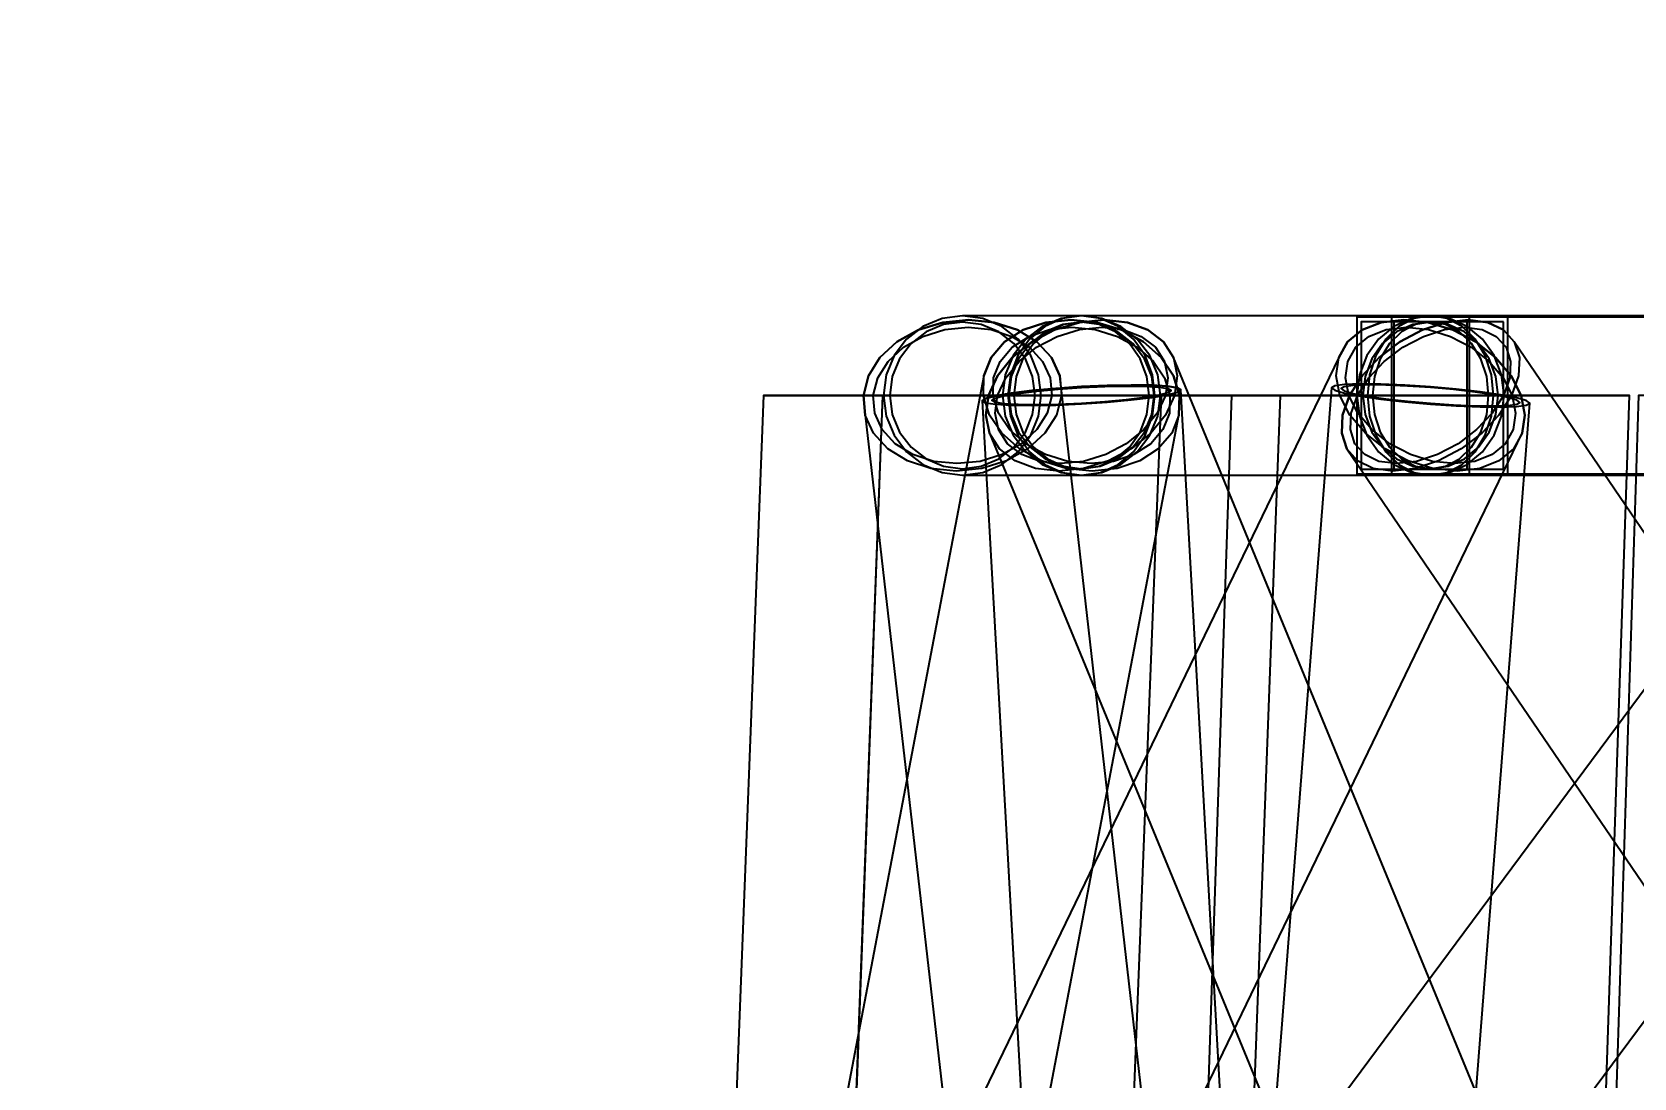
# Model space of a CAD drawing. Header units: millimetres. Extents: x -123812 to 252100, y -3000 to 639000.
# Drawn here: x -11298 to -7207, y 495258 to 497928 of the extents above; entities that cross this region are included whole.
import ezdxf

# ---------------------------------------------------------------- set-up
doc = ezdxf.new("R2010")
doc.units = ezdxf.units.MM
doc.layers.add('D-STR-DIM', color=7, linetype='Continuous', lineweight=13)
doc.layers.add('D-STR-STRC', color=7, linetype='Continuous', lineweight=25)
doc.styles.add('OpenSansCondensed-Light', font='OpenSansCondensed-Light.ttf')
doc.styles.add('TOWER_UNICODE', font='Arial Unicode.ttf')
doc.dimstyles.new('EZDXF', dxfattribs={"dimtxt": 0.25, "dimasz": 0.175, "dimexe": 0.375, "dimexo": 0.125, "dimgap": 0.1, "dimtad": 1, "dimlfac": 100, "dimzin": 12, "dimdsep": 46, "dimtxsty": 'OpenSansCondensed-Light', "dimblk": 'ARCHTICK', "dimcen": 2.5, "dimazin": 3, "dimtfac": 0.5, "dimtmove": 2, "dimatfit": 3})

# ---------------------------------------------------------------- blocks, each defined once
blk = doc.blocks.new('_ARCHTICK')
at = {"color": 0, "linetype": 'BYBLOCK', "const_width": 0.15}
blk.add_lwpolyline([(-0.5, -0.5), (0.5, 0.5)], dxfattribs=at)

msp = doc.modelspace()

# ---------------------------------------------------------------- linework, layer by layer
at = {"layer": 'D-STR-STRC'}
for points in [[(-9123.7, 497000), (-9116.8, 496947.4), (-9096.7, 496898.4), (-9064.7, 496856.3), (-9023, 496824), (-8974.4, 496803.7), (-8922.2, 496796.8), (-8618.2, 496796.8), (-8566.1, 496803.7), (-8517.5, 496824), (-8475.8, 496856.3), (-8443.7, 496898.4), (-8423.6, 496947.4), (-8416.7, 497000), (-8423.6, 497052.6), (-8443.7, 497101.6), (-8475.8, 497143.7), (-8517.5, 497176), (-8566.1, 497196.3), (-8618.2, 497203.2), (-8922.2, 497203.2), (-8974.4, 497196.3), (-9023, 497176), (-9064.7, 497143.7), (-9096.7, 497101.6), (-9116.8, 497052.6)], [(-9123.7, 497000), (-9116.8, 496947.4), (-9096.7, 496898.4), (-9064.7, 496856.3), (-9023, 496824), (-8974.4, 496803.7), (-8922.2, 496796.8), (-8870.1, 496803.7), (-8821.5, 496824), (-8779.8, 496856.3), (-8747.8, 496898.4), (-8727.6, 496947.4), (-8720.8, 497000), (-8727.6, 497052.6), (-8747.8, 497101.6), (-8779.8, 497143.7), (-8821.5, 497176), (-8870.1, 497196.3), (-8922.2, 497203.2), (-8974.4, 497196.3), (-9023, 497176), (-9064.7, 497143.7), (-9096.7, 497101.6), (-9116.8, 497052.6)], [(-9123.7, 497000), (-9116.8, 496947.4), (-9096.7, 496898.4), (-9064.7, 496856.3), (-9023, 496824), (-8974.4, 496803.7), (-8922.2, 496796.8), (-8618.2, 496796.8), (-8566.1, 496803.7), (-8517.5, 496824), (-8475.8, 496856.3), (-8443.7, 496898.4), (-8423.6, 496947.4), (-8416.7, 497000), (-8423.6, 497052.6), (-8443.7, 497101.6), (-8475.8, 497143.7), (-8517.5, 497176), (-8566.1, 497196.3), (-8618.2, 497203.2), (-8922.2, 497203.2), (-8974.4, 497196.3), (-9023, 497176), (-9064.7, 497143.7), (-9096.7, 497101.6), (-9116.8, 497052.6)], [(-9123.7, 497000), (-9116.8, 496947.4), (-9096.7, 496898.4), (-9064.7, 496856.3), (-9023, 496824), (-8974.4, 496803.7), (-8922.2, 496796.8), (-8870.1, 496803.7), (-8821.5, 496824), (-8779.8, 496856.3), (-8747.8, 496898.4), (-8727.6, 496947.4), (-8720.8, 497000), (-8727.6, 497052.6), (-8747.8, 497101.6), (-8779.8, 497143.7), (-8821.5, 497176), (-8870.1, 497196.3), (-8922.2, 497203.2), (-8974.4, 497196.3), (-9023, 497176), (-9064.7, 497143.7), (-9096.7, 497101.6), (-9116.8, 497052.6)], [(-8819.7, 497000), (-8812.8, 496947.4), (-8792.7, 496898.4), (-8760.7, 496856.3), (-8718.9, 496824), (-8670.3, 496803.7), (-8618.2, 496796.8), (-8566.1, 496803.7), (-8517.5, 496824), (-8475.8, 496856.3), (-8443.7, 496898.4), (-8423.6, 496947.4), (-8416.7, 497000), (-8423.6, 497052.6), (-8443.7, 497101.6), (-8475.8, 497143.7), (-8517.5, 497176), (-8566.1, 497196.3), (-8618.2, 497203.2), (-8670.3, 497196.3), (-8718.9, 497176), (-8760.7, 497143.7), (-8792.7, 497101.6), (-8812.8, 497052.6)], [(-8819.7, 497000), (-8812.8, 496947.4), (-8792.7, 496898.4), (-8760.7, 496856.3), (-8718.9, 496824), (-8670.3, 496803.7), (-8618.2, 496796.8), (-8566.1, 496803.7), (-8517.5, 496824), (-8475.8, 496856.3), (-8443.7, 496898.4), (-8423.6, 496947.4), (-8416.7, 497000), (-8423.6, 497052.6), (-8443.7, 497101.6), (-8475.8, 497143.7), (-8517.5, 497176), (-8566.1, 497196.3), (-8618.2, 497203.2), (-8670.3, 497196.3), (-8718.9, 497176), (-8760.7, 497143.7), (-8792.7, 497101.6), (-8812.8, 497052.6)], [(-8805.9, 497000), (-8799.5, 496947.4), (-8780.8, 496898.4), (-8751, 496856.3), (-8712.1, 496824), (-8666.8, 496803.7), (-8618.2, 496796.8), (-7726.9, 496796.8), (-7678.3, 496803.7), (-7633, 496824), (-7594.1, 496856.3), (-7564.3, 496898.4), (-7545.5, 496947.4), (-7539.1, 497000), (-7545.5, 497052.6), (-7564.3, 497101.6), (-7594.1, 497143.7), (-7633, 497176), (-7678.3, 497196.3), (-7726.9, 497203.2), (-8618.2, 497203.2), (-8666.8, 497196.3), (-8712.1, 497176), (-8751, 497143.7), (-8780.8, 497101.6), (-8799.5, 497052.6)], [(-8805.9, 497000), (-8799.5, 496947.4), (-8780.8, 496898.4), (-8751, 496856.3), (-8712.1, 496824), (-8666.8, 496803.7), (-8618.2, 496796.8), (-8569.6, 496803.7), (-8524.3, 496824), (-8485.5, 496856.3), (-8455.6, 496898.4), (-8436.9, 496947.4), (-8430.5, 497000), (-8436.9, 497052.6), (-8455.6, 497101.6), (-8485.5, 497143.7), (-8524.3, 497176), (-8569.6, 497196.3), (-8618.2, 497203.2), (-8666.8, 497196.3), (-8712.1, 497176), (-8751, 497143.7), (-8780.8, 497101.6), (-8799.5, 497052.6)], [(-8805.9, 497000), (-8799.5, 496947.4), (-8780.8, 496898.4), (-8751, 496856.3), (-8712.1, 496824), (-8666.8, 496803.7), (-8618.2, 496796.8), (-7726.9, 496796.8), (-7678.3, 496803.7), (-7633, 496824), (-7594.1, 496856.3), (-7564.3, 496898.4), (-7545.5, 496947.4), (-7539.1, 497000), (-7545.5, 497052.6), (-7564.3, 497101.6), (-7594.1, 497143.7), (-7633, 497176), (-7678.3, 497196.3), (-7726.9, 497203.2), (-8618.2, 497203.2), (-8666.8, 497196.3), (-8712.1, 497176), (-8751, 497143.7), (-8780.8, 497101.6), (-8799.5, 497052.6)], [(-8805.9, 497000), (-8799.5, 496947.4), (-8780.8, 496898.4), (-8751, 496856.3), (-8712.1, 496824), (-8666.8, 496803.7), (-8618.2, 496796.8), (-8569.6, 496803.7), (-8524.3, 496824), (-8485.5, 496856.3), (-8455.6, 496898.4), (-8436.9, 496947.4), (-8430.5, 497000), (-8436.9, 497052.6), (-8455.6, 497101.6), (-8485.5, 497143.7), (-8524.3, 497176), (-8569.6, 497196.3), (-8618.2, 497203.2), (-8666.8, 497196.3), (-8712.1, 497176), (-8751, 497143.7), (-8780.8, 497101.6), (-8799.5, 497052.6)], [(-7915.4, 496800), (-6494.5, 496800), (-6494.5, 497200), (-7915.4, 497200)], [(-7529, 497200), (-7915.4, 497200), (-7915.4, 496800), (-7529, 496800)], [(-7915.4, 496800), (-6494.5, 496800), (-6494.5, 497200), (-7915.4, 497200)], [(-7529, 497200), (-7915.4, 497200), (-7915.4, 496800), (-7529, 496800)], [(-7914.6, 497000), (-7908.2, 496947.4), (-7889.5, 496898.4), (-7859.6, 496856.3), (-7820.7, 496824), (-7775.5, 496803.7), (-7726.9, 496796.8), (-7678.3, 496803.7), (-7633, 496824), (-7594.1, 496856.3), (-7564.3, 496898.4), (-7545.5, 496947.4), (-7539.1, 497000), (-7545.5, 497052.6), (-7564.3, 497101.6), (-7594.1, 497143.7), (-7633, 497176), (-7678.3, 497196.3), (-7726.9, 497203.2), (-7775.5, 497196.3), (-7820.7, 497176), (-7859.6, 497143.7), (-7889.5, 497101.6), (-7908.2, 497052.6)], [(-7914.6, 497000), (-7908.2, 496947.4), (-7889.5, 496898.4), (-7859.6, 496856.3), (-7820.7, 496824), (-7775.5, 496803.7), (-7726.9, 496796.8), (-7678.3, 496803.7), (-7633, 496824), (-7594.1, 496856.3), (-7564.3, 496898.4), (-7545.5, 496947.4), (-7539.1, 497000), (-7545.5, 497052.6), (-7564.3, 497101.6), (-7594.1, 497143.7), (-7633, 497176), (-7678.3, 497196.3), (-7726.9, 497203.2), (-7775.5, 497196.3), (-7820.7, 497176), (-7859.6, 497143.7), (-7889.5, 497101.6), (-7908.2, 497052.6)], [(-7888.1, 497000), (-7882.6, 496947.4), (-7866.5, 496898.4), (-7840.9, 496856.3), (-7807.5, 496824), (-7768.6, 496803.7), (-7726.9, 496796.8), (-7685.1, 496803.7), (-7646.3, 496824), (-7612.9, 496856.3), (-7587.3, 496898.4), (-7571.2, 496947.4), (-7565.7, 497000), (-7571.2, 497052.6), (-7587.3, 497101.6), (-7612.9, 497143.7), (-7646.3, 497176), (-7685.1, 497196.3), (-7726.9, 497203.2), (-7768.6, 497196.3), (-7807.5, 497176), (-7840.9, 497143.7), (-7866.5, 497101.6), (-7882.6, 497052.6)], [(-7888.1, 497000), (-7882.6, 496947.4), (-7866.5, 496898.4), (-7840.9, 496856.3), (-7807.5, 496824), (-7768.6, 496803.7), (-7726.9, 496796.8), (-7685.1, 496803.7), (-7646.3, 496824), (-7612.9, 496856.3), (-7587.3, 496898.4), (-7571.2, 496947.4), (-7565.7, 497000), (-7571.2, 497052.6), (-7587.3, 497101.6), (-7612.9, 497143.7), (-7646.3, 497176), (-7685.1, 497196.3), (-7726.9, 497203.2), (-7768.6, 497196.3), (-7807.5, 497176), (-7840.9, 497143.7), (-7866.5, 497101.6), (-7882.6, 497052.6)], [(-7826.7, 496800), (-3761.3, 496800), (-3761.3, 497200), (-7826.7, 497200)], [(-7627.1, 497200), (-7826.7, 497200), (-7826.7, 496800), (-7627.1, 496800)], [(-8669.4, 497000), (-8682.2, 496950), (-8711.4, 496903.4), (-8754.9, 496863.5), (-8809.8, 496832.8), (-8872.4, 496813.5), (-8938.4, 496806.9), (-9003.2, 496813.5), (-9062.6, 496832.8), (-9112.4, 496863.5), (-9149.2, 496903.4), (-9170.6, 496950), (-9175, 497000), (-9162.2, 497050), (-9133.1, 497096.6), (-9089.6, 497136.5), (-9034.6, 497167.2), (-8972.1, 497186.5), (-8906.1, 497193.1), (-8841.2, 497186.5), (-8781.9, 497167.2), (-8732.1, 497136.5), (-8695.2, 497096.6), (-8673.9, 497050)], [(-8694.3, 497000), (-8705.9, 496954.9), (-8732.1, 496913), (-8771.4, 496876.9), (-8820.9, 496849.2), (-8877.3, 496831.8), (-8936.8, 496825.9), (-8995.3, 496831.8), (-9048.8, 496849.2), (-9093.7, 496876.9), (-9126.9, 496913), (-9146.1, 496954.9), (-9150.1, 497000), (-9138.6, 497045.1), (-9112.3, 497087), (-9073.1, 497123.1), (-9023.6, 497150.8), (-8967.2, 497168.2), (-8907.7, 497174.1), (-8849.2, 497168.2), (-8795.7, 497150.8), (-8750.8, 497123.1), (-8717.6, 497087), (-8698.3, 497045.1)], [(-9107.8, 497000), (-9101.5, 496951.5), (-9083, 496906.4), (-9053.5, 496867.6), (-9015, 496837.9), (-8970.3, 496819.2), (-8922.2, 496812.8), (-8874.2, 496819.2), (-8829.4, 496837.9), (-8791, 496867.6), (-8761.5, 496906.4), (-8742.9, 496951.5), (-8736.6, 497000), (-8742.9, 497048.5), (-8761.5, 497093.6), (-8791, 497132.4), (-8829.4, 497162.1), (-8874.2, 497180.8), (-8922.2, 497187.2), (-8970.3, 497180.8), (-9015, 497162.1), (-9053.5, 497132.4), (-9083, 497093.6), (-9101.5, 497048.5)], [(-9107.8, 497000), (-9101.5, 496951.5), (-9083, 496906.4), (-9053.5, 496867.6), (-9015, 496837.9), (-8970.3, 496819.2), (-8922.2, 496812.8), (-8874.2, 496819.2), (-8829.4, 496837.9), (-8791, 496867.6), (-8761.5, 496906.4), (-8742.9, 496951.5), (-8736.6, 497000), (-8742.9, 497048.5), (-8761.5, 497093.6), (-8791, 497132.4), (-8829.4, 497162.1), (-8874.2, 497180.8), (-8922.2, 497187.2), (-8970.3, 497180.8), (-9015, 497162.1), (-9053.5, 497132.4), (-9083, 497093.6), (-9101.5, 497048.5)], [(-8367.6, 497000), (-8369.2, 496950), (-8387.7, 496903.4), (-8422, 496863.5), (-8469.6, 496832.8), (-8527.3, 496813.5), (-8591.3, 496806.9), (-8657.1, 496813.5), (-8720.2, 496832.8), (-8776.4, 496863.5), (-8821.8, 496903.4), (-8853.3, 496950), (-8868.8, 497000), (-8867.2, 497050), (-8848.7, 497096.6), (-8814.4, 497136.5), (-8766.8, 497167.2), (-8709.1, 497186.5), (-8645.1, 497193.1), (-8579.3, 497186.5), (-8516.2, 497167.2), (-8460, 497136.5), (-8414.6, 497096.6), (-8383.1, 497050)], [(-8380.5, 497000), (-8403.6, 496950), (-8441.4, 496903.4), (-8491.2, 496863.5), (-8549.6, 496832.8), (-8612.8, 496813.5), (-8676.3, 496806.9), (-8735.8, 496813.5), (-8787.4, 496832.8), (-8827.4, 496863.5), (-8853.1, 496903.4), (-8862.9, 496950), (-8855.9, 497000), (-8832.8, 497050), (-8795.1, 497096.6), (-8745.2, 497136.5), (-8686.8, 497167.2), (-8623.6, 497186.5), (-8560.1, 497193.1), (-8500.6, 497186.5), (-8449, 497167.2), (-8409, 497136.5), (-8383.3, 497096.6), (-8373.5, 497050)], [(-8392.3, 497000), (-8393.7, 496954.9), (-8410.4, 496913), (-8441.3, 496876.9), (-8484.2, 496849.2), (-8536.3, 496831.8), (-8593.9, 496825.9), (-8653.2, 496831.8), (-8710.2, 496849.2), (-8760.8, 496876.9), (-8801.7, 496913), (-8830.2, 496954.9), (-8844.1, 497000), (-8842.7, 497045.1), (-8826, 497087), (-8795.1, 497123.1), (-8752.2, 497150.8), (-8700.1, 497168.2), (-8642.5, 497174.1), (-8583.2, 497168.2), (-8526.3, 497150.8), (-8475.6, 497123.1), (-8434.7, 497087), (-8406.3, 497045.1)], [(-8403.9, 497000), (-8424.7, 496954.9), (-8458.8, 496913), (-8503.7, 496876.9), (-8556.4, 496849.2), (-8613.3, 496831.8), (-8670.6, 496825.9), (-8724.3, 496831.8), (-8770.7, 496849.2), (-8806.8, 496876.9), (-8830, 496913), (-8838.8, 496954.9), (-8832.5, 497000), (-8811.7, 497045.1), (-8777.6, 497087), (-8732.7, 497123.1), (-8680, 497150.8), (-8623.1, 497168.2), (-8565.8, 497174.1), (-8512.1, 497168.2), (-8465.7, 497150.8), (-8429.6, 497123.1), (-8406.4, 497087), (-8397.6, 497045.1)], [(-8803.8, 497000), (-8797.5, 496951.5), (-8778.9, 496906.4), (-8749.4, 496867.6), (-8711, 496837.9), (-8666.2, 496819.2), (-8618.2, 496812.8), (-8570.2, 496819.2), (-8525.4, 496837.9), (-8487, 496867.6), (-8457.5, 496906.4), (-8438.9, 496951.5), (-8432.6, 497000), (-8438.9, 497048.5), (-8457.5, 497093.6), (-8487, 497132.4), (-8525.4, 497162.1), (-8570.2, 497180.8), (-8618.2, 497187.2), (-8666.2, 497180.8), (-8711, 497162.1), (-8749.4, 497132.4), (-8778.9, 497093.6), (-8797.5, 497048.5)], [(-8803.8, 497000), (-8797.5, 496951.5), (-8778.9, 496906.4), (-8749.4, 496867.6), (-8711, 496837.9), (-8666.2, 496819.2), (-8618.2, 496812.8), (-8570.2, 496819.2), (-8525.4, 496837.9), (-8487, 496867.6), (-8457.5, 496906.4), (-8438.9, 496951.5), (-8432.6, 497000), (-8438.9, 497048.5), (-8457.5, 497093.6), (-8487, 497132.4), (-8525.4, 497162.1), (-8570.2, 497180.8), (-8618.2, 497187.2), (-8666.2, 497180.8), (-8711, 497162.1), (-8749.4, 497132.4), (-8778.9, 497093.6), (-8797.5, 497048.5)], [(-8791.2, 497000), (-8785.3, 496951.5), (-8768, 496906.4), (-8740.5, 496867.6), (-8704.7, 496837.9), (-8663, 496819.2), (-8618.2, 496812.8), (-8573.4, 496819.2), (-8531.7, 496837.9), (-8495.9, 496867.6), (-8468.4, 496906.4), (-8451.1, 496951.5), (-8445.3, 497000), (-8451.1, 497048.5), (-8468.4, 497093.6), (-8495.9, 497132.4), (-8531.7, 497162.1), (-8573.4, 497180.8), (-8618.2, 497187.2), (-8663, 497180.8), (-8704.7, 497162.1), (-8740.5, 497132.4), (-8768, 497093.6), (-8785.3, 497048.5)], [(-8791.2, 497000), (-8785.3, 496951.5), (-8768, 496906.4), (-8740.5, 496867.6), (-8704.7, 496837.9), (-8663, 496819.2), (-8618.2, 496812.8), (-8573.4, 496819.2), (-8531.7, 496837.9), (-8495.9, 496867.6), (-8468.4, 496906.4), (-8451.1, 496951.5), (-8445.3, 497000), (-8451.1, 497048.5), (-8468.4, 497093.6), (-8495.9, 497132.4), (-8531.7, 497162.1), (-8573.4, 497180.8), (-8618.2, 497187.2), (-8663, 497180.8), (-8704.7, 497162.1), (-8740.5, 497132.4), (-8768, 497093.6), (-8785.3, 497048.5)], [(-7495.5, 497000), (-7485.8, 496950), (-7492.5, 496903.4), (-7515.1, 496863.5), (-7552.2, 496832.8), (-7601.2, 496813.5), (-7658.7, 496806.9), (-7720.9, 496813.5), (-7783.5, 496832.8), (-7842.3, 496863.5), (-7893.1, 496903.4), (-7932.7, 496950), (-7958.2, 497000), (-7968, 497050), (-7961.3, 497096.6), (-7938.6, 497136.5), (-7901.5, 497167.2), (-7852.6, 497186.5), (-7795, 497193.1), (-7732.8, 497186.5), (-7670.2, 497167.2), (-7611.5, 497136.5), (-7560.6, 497096.6), (-7521.1, 497050)], [(-7520.4, 497000), (-7552.3, 496950), (-7596.1, 496903.4), (-7648.8, 496863.5), (-7706.8, 496832.8), (-7766.2, 496813.5), (-7823, 496806.9), (-7873.1, 496813.5), (-7913.3, 496832.8), (-7940.8, 496863.5), (-7953.7, 496903.4), (-7951.2, 496950), (-7933.4, 497000), (-7901.5, 497050), (-7857.7, 497096.6), (-7804.9, 497136.5), (-7746.9, 497167.2), (-7687.5, 497186.5), (-7630.8, 497193.1), (-7580.6, 497186.5), (-7540.4, 497167.2), (-7512.9, 497136.5), (-7500, 497096.6), (-7502.5, 497050)], [(-7518.3, 497000), (-7509.5, 496954.9), (-7515.5, 496913), (-7536, 496876.9), (-7569.4, 496849.2), (-7613.6, 496831.8), (-7665.4, 496825.9), (-7721.5, 496831.8), (-7778, 496849.2), (-7830.9, 496876.9), (-7876.8, 496913), (-7912.4, 496954.9), (-7935.4, 497000), (-7944.2, 497045.1), (-7938.2, 497087), (-7917.8, 497123.1), (-7884.4, 497150.8), (-7840.2, 497168.2), (-7788.3, 497174.1), (-7732.2, 497168.2), (-7675.8, 497150.8), (-7622.8, 497123.1), (-7577, 497087), (-7541.3, 497045.1)], [(-7540.7, 497000), (-7569.5, 496954.9), (-7609, 496913), (-7656.5, 496876.9), (-7708.8, 496849.2), (-7762.4, 496831.8), (-7813.5, 496825.9), (-7858.7, 496831.8), (-7895, 496849.2), (-7919.8, 496876.9), (-7931.4, 496913), (-7929.1, 496954.9), (-7913, 497000), (-7884.3, 497045.1), (-7844.8, 497087), (-7797.3, 497123.1), (-7744.9, 497150.8), (-7691.4, 497168.2), (-7640.2, 497174.1), (-7595, 497168.2), (-7558.8, 497150.8), (-7534, 497123.1), (-7522.3, 497087), (-7524.6, 497045.1)], [(-7540.6, 497188), (-7903.8, 497188), (-7903.8, 496812), (-7540.6, 496812)], [(-7540.6, 497188), (-7903.8, 497188), (-7903.8, 496812), (-7540.6, 496812)], [(-7899.8, 497000), (-7893.9, 496951.5), (-7876.7, 496906.4), (-7849.2, 496867.6), (-7813.3, 496837.9), (-7771.6, 496819.2), (-7726.9, 496812.8), (-7682.1, 496819.2), (-7640.4, 496837.9), (-7604.6, 496867.6), (-7577.1, 496906.4), (-7559.8, 496951.5), (-7553.9, 497000), (-7559.8, 497048.5), (-7577.1, 497093.6), (-7604.6, 497132.4), (-7640.4, 497162.1), (-7682.1, 497180.8), (-7726.9, 497187.2), (-7771.6, 497180.8), (-7813.3, 497162.1), (-7849.2, 497132.4), (-7876.7, 497093.6), (-7893.9, 497048.5)], [(-7899.8, 497000), (-7893.9, 496951.5), (-7876.7, 496906.4), (-7849.2, 496867.6), (-7813.3, 496837.9), (-7771.6, 496819.2), (-7726.9, 496812.8), (-7682.1, 496819.2), (-7640.4, 496837.9), (-7604.6, 496867.6), (-7577.1, 496906.4), (-7559.8, 496951.5), (-7553.9, 497000), (-7559.8, 497048.5), (-7577.1, 497093.6), (-7604.6, 497132.4), (-7640.4, 497162.1), (-7682.1, 497180.8), (-7726.9, 497187.2), (-7771.6, 497180.8), (-7813.3, 497162.1), (-7849.2, 497132.4), (-7876.7, 497093.6), (-7893.9, 497048.5)], [(-7875.4, 497000), (-7870.3, 496951.5), (-7855.5, 496906.4), (-7831.9, 496867.6), (-7801.1, 496837.9), (-7765.3, 496819.2), (-7726.9, 496812.8), (-7688.4, 496819.2), (-7652.6, 496837.9), (-7621.9, 496867.6), (-7598.3, 496906.4), (-7583.4, 496951.5), (-7578.4, 497000), (-7583.4, 497048.5), (-7598.3, 497093.6), (-7621.9, 497132.4), (-7652.6, 497162.1), (-7688.4, 497180.8), (-7726.9, 497187.2), (-7765.3, 497180.8), (-7801.1, 497162.1), (-7831.9, 497132.4), (-7855.5, 497093.6), (-7870.3, 497048.5)], [(-7875.4, 497000), (-7870.3, 496951.5), (-7855.5, 496906.4), (-7831.9, 496867.6), (-7801.1, 496837.9), (-7765.3, 496819.2), (-7726.9, 496812.8), (-7688.4, 496819.2), (-7652.6, 496837.9), (-7621.9, 496867.6), (-7598.3, 496906.4), (-7583.4, 496951.5), (-7578.4, 497000), (-7583.4, 497048.5), (-7598.3, 497093.6), (-7621.9, 497132.4), (-7652.6, 497162.1), (-7688.4, 497180.8), (-7726.9, 497187.2), (-7765.3, 497180.8), (-7801.1, 497162.1), (-7831.9, 497132.4), (-7855.5, 497093.6), (-7870.3, 497048.5)], [(-7633, 497188), (-7820.7, 497188), (-7820.7, 496812), (-7633, 496812)], [(-7726.9, 497022.2), (-7792.4, 497026.5), (-7853.5, 497029), (-7905.9, 497029.6), (-7946.2, 497028.1), (-7971.5, 497024.7), (-7980.1, 497019.6), (-7971.5, 497013.2), (-7946.2, 497005.9), (-7905.9, 496998.2), (-7853.5, 496990.6), (-7792.4, 496983.6), (-7726.9, 496977.8), (-7661.3, 496973.5), (-7600.3, 496971), (-7547.8, 496970.4), (-7507.6, 496971.9), (-7482.3, 496975.3), (-7473.6, 496980.4), (-7482.3, 496986.8), (-7507.6, 496994.1), (-7547.8, 497001.8), (-7600.3, 497009.4), (-7661.3, 497016.4)], [(-9508.2, 495000), (-8491.8, 495000), (-8414.2, 497000), (-9430.2, 497000)], [(-8414.2, 497000), (-8431.5, 497000), (-8482.3, 497000), (-8563, 497000), (-8668.2, 497000), (-8790.7, 497000), (-8922.2, 497000), (-9053.7, 497000), (-9176.2, 497000), (-9281.4, 497000), (-9362.2, 497000), (-9412.9, 497000), (-9430.2, 497000), (-9412.9, 497000), (-9362.2, 497000), (-9281.4, 497000), (-9176.2, 497000), (-9053.7, 497000), (-8922.2, 497000), (-8790.7, 497000), (-8668.2, 497000), (-8563, 497000), (-8482.3, 497000), (-8431.5, 497000)], [(-8474.2, 497000), (-8489.5, 497000), (-8534.2, 497000), (-8605.4, 497000), (-8698.2, 497000), (-8806.3, 497000), (-8922.2, 497000), (-9038.2, 497000), (-9146.2, 497000), (-9239, 497000), (-9310.2, 497000), (-9355, 497000), (-9370.2, 497000), (-9355, 497000), (-9310.2, 497000), (-9239, 497000), (-9146.2, 497000), (-9038.2, 497000), (-8922.2, 497000), (-8806.3, 497000), (-8698.2, 497000), (-8605.4, 497000), (-8534.2, 497000), (-8489.5, 497000)], [(-9201.8, 495000), (-8184.9, 495000), (-8110.2, 497000), (-9126.2, 497000)], [(-9201.5, 495000), (-8185.1, 495000), (-8110.2, 497000), (-9126.2, 497000)], [(-8110.2, 497000), (-8127.5, 497000), (-8178.3, 497000), (-8259, 497000), (-8364.2, 497000), (-8486.7, 497000), (-8618.2, 497000), (-8749.7, 497000), (-8872.2, 497000), (-8977.4, 497000), (-9058.1, 497000), (-9108.9, 497000), (-9126.2, 497000), (-9108.9, 497000), (-9058.1, 497000), (-8977.4, 497000), (-8872.2, 497000), (-8749.7, 497000), (-8618.2, 497000), (-8486.7, 497000), (-8364.2, 497000), (-8259, 497000), (-8178.3, 497000), (-8127.5, 497000)], [(-8110.2, 497000), (-8127.5, 497000), (-8178.3, 497000), (-8259, 497000), (-8364.2, 497000), (-8486.7, 497000), (-8618.2, 497000), (-8749.7, 497000), (-8872.2, 497000), (-8977.4, 497000), (-9058.1, 497000), (-9108.9, 497000), (-9126.2, 497000), (-9108.9, 497000), (-9058.1, 497000), (-8977.4, 497000), (-8872.2, 497000), (-8749.7, 497000), (-8618.2, 497000), (-8486.7, 497000), (-8364.2, 497000), (-8259, 497000), (-8178.3, 497000), (-8127.5, 497000)], [(-8170.2, 497000), (-8185.5, 497000), (-8230.2, 497000), (-8301.4, 497000), (-8394.2, 497000), (-8502.3, 497000), (-8618.2, 497000), (-8734.2, 497000), (-8842.2, 497000), (-8935, 497000), (-9006.2, 497000), (-9050.9, 497000), (-9066.2, 497000), (-9050.9, 497000), (-9006.2, 497000), (-8935, 497000), (-8842.2, 497000), (-8734.2, 497000), (-8618.2, 497000), (-8502.3, 497000), (-8394.2, 497000), (-8301.4, 497000), (-8230.2, 497000), (-8185.5, 497000)], [(-8170.2, 497000), (-8185.5, 497000), (-8230.2, 497000), (-8301.4, 497000), (-8394.2, 497000), (-8502.3, 497000), (-8618.2, 497000), (-8734.2, 497000), (-8842.2, 497000), (-8935, 497000), (-9006.2, 497000), (-9050.9, 497000), (-9066.2, 497000), (-9050.9, 497000), (-9006.2, 497000), (-8935, 497000), (-8842.2, 497000), (-8734.2, 497000), (-8618.2, 497000), (-8502.3, 497000), (-8394.2, 497000), (-8301.4, 497000), (-8230.2, 497000), (-8185.5, 497000)], [(-8618.2, 496977.5), (-8683.8, 496974.6), (-8745, 496973.5), (-8797.5, 496974.1), (-8837.8, 496976.6), (-8863.2, 496980.6), (-8871.8, 496985.9), (-8863.2, 496992.2), (-8837.8, 496999), (-8797.5, 497005.9), (-8745, 497012.4), (-8683.8, 497018.1), (-8618.2, 497022.5), (-8552.6, 497025.4), (-8491.4, 497026.5), (-8438.9, 497025.9), (-8398.6, 497023.4), (-8373.2, 497019.4), (-8364.6, 497014.1), (-8373.2, 497007.8), (-8398.6, 497001), (-8438.9, 496994.1), (-8491.4, 496987.6), (-8552.6, 496981.9)], [(-8618.2, 496979.7), (-8677.4, 496977.1), (-8732.5, 496976.1), (-8779.9, 496976.7), (-8816.2, 496978.9), (-8839.1, 496982.5), (-8846.8, 496987.3), (-8839.1, 496993), (-8816.2, 496999.1), (-8779.9, 497005.3), (-8732.5, 497011.2), (-8677.4, 497016.3), (-8618.2, 497020.3), (-8559, 497022.9), (-8503.9, 497023.9), (-8456.5, 497023.3), (-8420.2, 497021.1), (-8397.4, 497017.5), (-8389.6, 497012.7), (-8397.4, 497007), (-8420.2, 497000.9), (-8456.5, 496994.7), (-8503.9, 496988.8), (-8559, 496983.7)], [(-8302.7, 495000), (-7285.8, 495000), (-7218.9, 497000), (-8234.9, 497000)], [(-8302.4, 495000), (-7286, 495000), (-7218.9, 497000), (-8234.9, 497000)], [(-7218.9, 497000), (-7236.2, 497000), (-7286.9, 497000), (-7367.7, 497000), (-7472.9, 497000), (-7595.4, 497000), (-7726.9, 497000), (-7858.4, 497000), (-7980.9, 497000), (-8086.1, 497000), (-8166.8, 497000), (-8217.6, 497000), (-8234.9, 497000), (-8217.6, 497000), (-8166.8, 497000), (-8086.1, 497000), (-7980.9, 497000), (-7858.4, 497000), (-7726.9, 497000), (-7595.4, 497000), (-7472.9, 497000), (-7367.7, 497000), (-7286.9, 497000), (-7236.2, 497000)], [(-7218.9, 497000), (-7236.2, 497000), (-7286.9, 497000), (-7367.7, 497000), (-7472.9, 497000), (-7595.4, 497000), (-7726.9, 497000), (-7858.4, 497000), (-7980.9, 497000), (-8086.1, 497000), (-8166.8, 497000), (-8217.6, 497000), (-8234.9, 497000), (-8217.6, 497000), (-8166.8, 497000), (-8086.1, 497000), (-7980.9, 497000), (-7858.4, 497000), (-7726.9, 497000), (-7595.4, 497000), (-7472.9, 497000), (-7367.7, 497000), (-7286.9, 497000), (-7236.2, 497000)], [(-7278.9, 497000), (-7294.1, 497000), (-7338.9, 497000), (-7410.1, 497000), (-7502.9, 497000), (-7610.9, 497000), (-7726.9, 497000), (-7842.8, 497000), (-7950.9, 497000), (-8043.7, 497000), (-8114.9, 497000), (-8159.6, 497000), (-8174.9, 497000), (-8159.6, 497000), (-8114.9, 497000), (-8043.7, 497000), (-7950.9, 497000), (-7842.8, 497000), (-7726.9, 497000), (-7610.9, 497000), (-7502.9, 497000), (-7410.1, 497000), (-7338.9, 497000), (-7294.1, 497000)], [(-7278.9, 497000), (-7294.1, 497000), (-7338.9, 497000), (-7410.1, 497000), (-7502.9, 497000), (-7610.9, 497000), (-7726.9, 497000), (-7842.8, 497000), (-7950.9, 497000), (-8043.7, 497000), (-8114.9, 497000), (-8159.6, 497000), (-8174.9, 497000), (-8159.6, 497000), (-8114.9, 497000), (-8043.7, 497000), (-7950.9, 497000), (-7842.8, 497000), (-7726.9, 497000), (-7610.9, 497000), (-7502.9, 497000), (-7410.1, 497000), (-7338.9, 497000), (-7294.1, 497000)], [(-7726.9, 497020), (-7786, 497023.9), (-7841, 497026.2), (-7888.3, 497026.7), (-7924.6, 497025.3), (-7947.4, 497022.3), (-7955.2, 497017.7), (-7947.4, 497011.9), (-7924.6, 497005.3), (-7888.3, 496998.4), (-7841, 496991.5), (-7786, 496985.2), (-7726.9, 496980), (-7667.8, 496976.1), (-7612.7, 496973.8), (-7565.4, 496973.3), (-7529.1, 496974.7), (-7506.3, 496977.7), (-7498.6, 496982.3), (-7506.3, 496988.1), (-7529.1, 496994.7), (-7565.4, 497001.6), (-7612.7, 497008.5), (-7667.8, 497014.8)], [(-7259.6, 495000), (-6242.7, 495000), (-6179.6, 497000), (-7195.6, 497000)]]:
    msp.add_lwpolyline(points, close=True, dxfattribs=at)
for points in [[(-6309, 497203.2), (-7726.9, 497203.2), (-7768.6, 497196.3), (-7807.5, 497176), (-7840.9, 497143.7), (-7866.5, 497101.6), (-7882.6, 497052.6), (-7888.1, 497000), (-7882.6, 496947.4), (-7866.5, 496898.4), (-7840.9, 496856.3), (-7807.5, 496824), (-7768.6, 496803.7), (-7726.9, 496796.8), (-6309, 496796.8)], [(-6309, 497203.2), (-7726.9, 497203.2), (-7768.6, 497196.3), (-7807.5, 497176), (-7840.9, 497143.7), (-7866.5, 497101.6), (-7882.6, 497052.6), (-7888.1, 497000), (-7882.6, 496947.4), (-7866.5, 496898.4), (-7840.9, 496856.3), (-7807.5, 496824), (-7768.6, 496803.7), (-7726.9, 496796.8), (-6309, 496796.8)], [(-8751, 494950), (-8369.2, 496950), (-8367.6, 497000), (-8383.1, 497050), (-8414.6, 497096.6), (-8460, 497136.5), (-8516.2, 497167.2), (-8579.3, 497186.5), (-8645.1, 497193.1), (-8709.1, 497186.5), (-8766.8, 497167.2), (-8814.4, 497136.5), (-8848.7, 497096.6), (-8867.2, 497050), (-9249, 495050)], [(-8445, 495050), (-8673.9, 497050), (-8695.2, 497096.6), (-8732.1, 497136.5), (-8781.9, 497167.2), (-8841.2, 497186.5), (-8906.1, 497193.1), (-8972.1, 497186.5), (-9034.6, 497167.2), (-9089.6, 497136.5), (-9133.1, 497096.6), (-9162.2, 497050), (-9175, 497000), (-9170.6, 496950), (-8941.7, 494950)], [(-8458.9, 494903.4), (-7492.5, 496903.4), (-7485.8, 496950), (-7495.5, 497000), (-7521.1, 497050), (-7560.6, 497096.6), (-7611.5, 497136.5), (-7670.2, 497167.2), (-7732.8, 497186.5), (-7795, 497193.1), (-7852.6, 497186.5), (-7901.5, 497167.2), (-7938.6, 497136.5), (-7961.3, 497096.6), (-8927.7, 495096.6)], [(-7559.3, 495096.6), (-8383.3, 497096.6), (-8409, 497136.5), (-8449, 497167.2), (-8500.6, 497186.5), (-8560.1, 497193.1), (-8623.6, 497186.5), (-8686.8, 497167.2), (-8745.2, 497136.5), (-8795.1, 497096.6), (-8832.8, 497050), (-8855.9, 497000), (-8862.9, 496950), (-8853.1, 496903.4), (-8029.2, 494903.4)], [(-6150, 495136.5), (-7512.9, 497136.5), (-7540.4, 497167.2), (-7580.6, 497186.5), (-7630.8, 497193.1), (-7687.5, 497186.5), (-7746.9, 497167.2), (-7804.9, 497136.5), (-7857.7, 497096.6), (-7901.5, 497050), (-7933.4, 497000), (-7951.2, 496950), (-7953.7, 496903.4), (-7940.8, 496863.5), (-6577.9, 494863.5)], [(-6521.8, 497136.5), (-8007.1, 495136.5), (-8016.6, 495096.6), (-8010.9, 495050), (-7990.5, 495000), (-7956.7, 494950), (-7911.9, 494903.4), (-7859, 494863.5), (-7801.7, 494832.8), (-7743.9, 494813.5), (-7689.5, 494806.9), (-7642.3, 494813.5), (-7605.4, 494832.8), (-7581.4, 494863.5), (-6096.1, 496863.5)], [(-9191.4, 474980.4), (-7473.6, 496980.4), (-7482.3, 496986.8), (-7507.6, 496994.1), (-7547.8, 497001.8), (-7600.3, 497009.4), (-7661.3, 497016.4), (-7726.9, 497022.2), (-7792.4, 497026.5), (-7853.5, 497029), (-7905.9, 497029.6), (-7946.2, 497028.1), (-7971.5, 497024.7), (-7980.1, 497019.6), (-9697.8, 475019.6)], [(-7132.3, 475014.1), (-8364.6, 497014.1), (-8373.2, 497019.4), (-8398.6, 497023.4), (-8438.9, 497025.9), (-8491.4, 497026.5), (-8552.6, 497025.4), (-8618.2, 497022.5), (-8683.8, 497018.1), (-8745, 497012.4), (-8797.5, 497005.9), (-8837.8, 496999), (-8863.2, 496992.2), (-8871.8, 496985.9), (-7639.6, 474985.9)]]:
    msp.add_lwpolyline(points, dxfattribs=at)

# ---------------------------------------------------------------- dimensions: what is measured, and where the dimension line sits
at = {"layer": 'D-STR-DIM'}
msp.add_linear_dim(base=(-112000, 0), p1=(0, 0), p2=(0, 634000), angle=90, dimstyle='EZDXF', override={"dimtxt": 8400, "dimasz": 3750, "dimexe": 2100, "dimexo": 1800, "dimgap": 2100, "dimtad": 1, "dimdec": 0, "dimlfac": 1, "dimlunit": 2, "dimtxsty": 'TOWER_UNICODE', "dimclrd": 7, "dimclre": 7, "dimclrt": 7}, dxfattribs=at).render()

doc.saveas('drawing.dxf')
